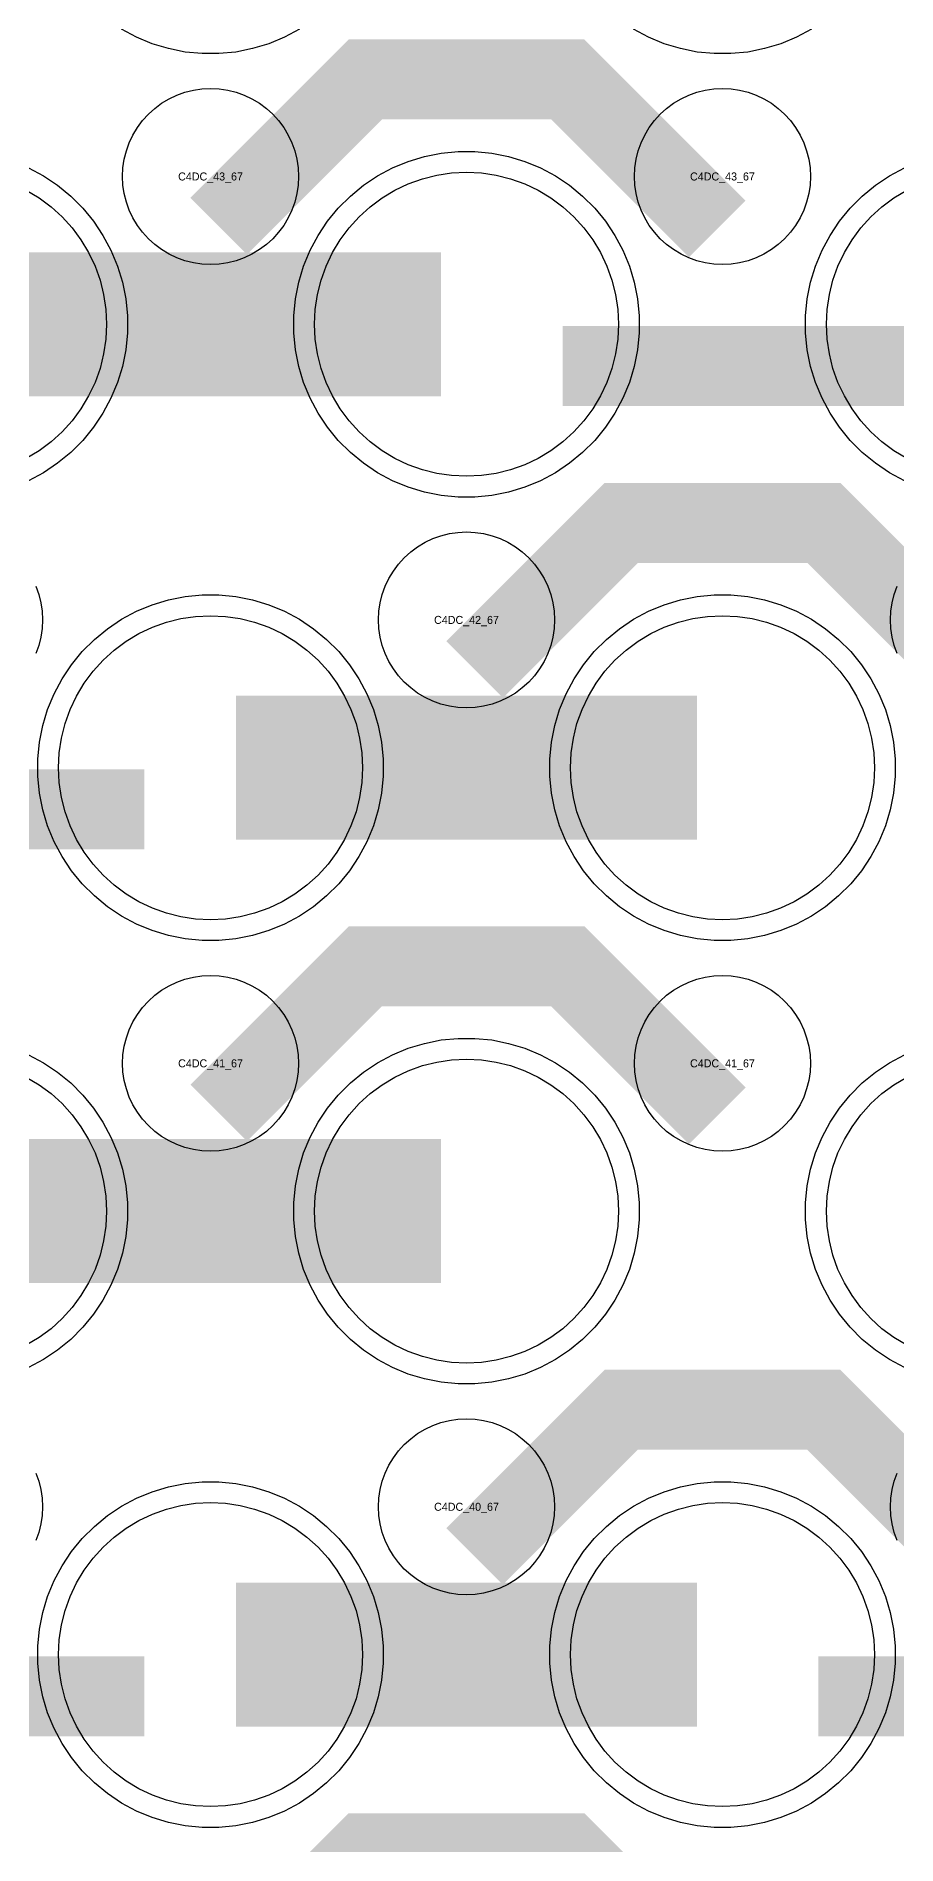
# Model space of a CAD drawing. Extents: x -11880 to 11880, y -14992 to 14992.
# Drawn here: x 9386 to 9654, y -9356 to -8791 of the extents above; entities that cross this region are included whole.
import ezdxf
from ezdxf.enums import TextEntityAlignment as Align

# ---------------------------------------------------------------- set-up
doc = ezdxf.new("R2010")
doc.units = 0
doc.header["$MEASUREMENT"] = 0
for name, color, linetype in [('GDS_775_DT_237', 138, 'CONTINUOUS'), ('RDL1_FS', 34, 'CONTINUOUS'), ('RDL_BS', 160, 'CONTINUOUS')]:
    doc.layers.add(name, color=color, linetype=linetype)

msp = doc.modelspace()

# ---------------------------------------------------------------- linework, layer by layer
at = {"layer": 'RDL1_FS'}
for points in [[(9520, -8928.819), (9515.343, -8928.59), (9510.732, -8927.906), (9506.209, -8926.774), (9501.819, -8925.202), (9497.605, -8923.21), (9493.605, -8920.812), (9489.86, -8918.034), (9486.406, -8914.904), (9483.276, -8911.45), (9480.498, -8907.705), (9478.1, -8903.705), (9476.108, -8899.491), (9474.536, -8895.101), (9473.404, -8890.578), (9472.72, -8885.967), (9472.491, -8881.31), (9472.72, -8876.653), (9473.404, -8872.042), (9474.536, -8867.519), (9476.108, -8863.129), (9478.1, -8858.915), (9480.498, -8854.915), (9483.276, -8851.17), (9486.406, -8847.716), (9489.86, -8844.586), (9493.605, -8841.808), (9497.605, -8839.41), (9501.819, -8837.418), (9506.209, -8835.846), (9510.732, -8834.714), (9515.343, -8834.03), (9520, -8833.801), (9524.657, -8834.03), (9529.268, -8834.714), (9533.791, -8835.846), (9538.181, -8837.418), (9542.395, -8839.41), (9546.395, -8841.808), (9550.14, -8844.586), (9553.594, -8847.716), (9556.724, -8851.17), (9559.502, -8854.915), (9561.9, -8858.915), (9563.892, -8863.129), (9565.464, -8867.519), (9566.596, -8872.042), (9567.28, -8876.653), (9567.509, -8881.31), (9567.28, -8885.967), (9566.596, -8890.578), (9565.464, -8895.101), (9563.892, -8899.491), (9561.9, -8903.705), (9559.502, -8907.705), (9556.724, -8911.45), (9553.594, -8914.904), (9550.14, -8918.034), (9546.395, -8920.812), (9542.395, -8923.21), (9538.181, -8925.202), (9533.791, -8926.774), (9529.268, -8927.906), (9524.657, -8928.59)], [(9440, -9344.509), (9435.343, -9344.28), (9430.732, -9343.596), (9426.209, -9342.464), (9421.819, -9340.892), (9417.605, -9338.9), (9413.605, -9336.502), (9409.86, -9333.724), (9406.406, -9330.594), (9403.276, -9327.14), (9400.498, -9323.395), (9398.1, -9319.395), (9396.108, -9315.181), (9394.536, -9310.791), (9393.404, -9306.268), (9392.72, -9301.657), (9392.491, -9297), (9392.72, -9292.343), (9393.404, -9287.732), (9394.536, -9283.209), (9396.108, -9278.819), (9398.1, -9274.605), (9400.498, -9270.605), (9403.276, -9266.86), (9406.406, -9263.406), (9409.86, -9260.276), (9413.605, -9257.498), (9417.605, -9255.1), (9421.819, -9253.108), (9426.209, -9251.536), (9430.732, -9250.404), (9435.343, -9249.72), (9440, -9249.491), (9444.657, -9249.72), (9449.268, -9250.404), (9453.791, -9251.536), (9458.181, -9253.108), (9462.395, -9255.1), (9466.395, -9257.498), (9470.14, -9260.276), (9473.594, -9263.406), (9476.724, -9266.86), (9479.502, -9270.605), (9481.9, -9274.605), (9483.892, -9278.819), (9485.464, -9283.209), (9486.596, -9287.732), (9487.28, -9292.343), (9487.509, -9297), (9487.28, -9301.657), (9486.596, -9306.268), (9485.464, -9310.791), (9483.892, -9315.181), (9481.9, -9319.395), (9479.502, -9323.395), (9476.724, -9327.14), (9473.594, -9330.594), (9470.14, -9333.724), (9466.395, -9336.502), (9462.395, -9338.9), (9458.181, -9340.892), (9453.791, -9342.464), (9449.268, -9343.596), (9444.657, -9344.28)], [(9600, -9344.509), (9595.343, -9344.28), (9590.732, -9343.596), (9586.209, -9342.464), (9581.819, -9340.892), (9577.605, -9338.9), (9573.605, -9336.502), (9569.86, -9333.724), (9566.406, -9330.594), (9563.276, -9327.14), (9560.498, -9323.395), (9558.1, -9319.395), (9556.108, -9315.181), (9554.536, -9310.791), (9553.404, -9306.268), (9552.72, -9301.657), (9552.491, -9297), (9552.72, -9292.343), (9553.404, -9287.732), (9554.536, -9283.209), (9556.108, -9278.819), (9558.1, -9274.605), (9560.498, -9270.605), (9563.276, -9266.86), (9566.406, -9263.406), (9569.86, -9260.276), (9573.605, -9257.498), (9577.605, -9255.1), (9581.819, -9253.108), (9586.209, -9251.536), (9590.732, -9250.404), (9595.343, -9249.72), (9600, -9249.491), (9604.657, -9249.72), (9609.268, -9250.404), (9613.791, -9251.536), (9618.181, -9253.108), (9622.395, -9255.1), (9626.395, -9257.498), (9630.14, -9260.276), (9633.594, -9263.406), (9636.724, -9266.86), (9639.502, -9270.605), (9641.9, -9274.605), (9643.892, -9278.819), (9645.464, -9283.209), (9646.596, -9287.732), (9647.28, -9292.343), (9647.509, -9297), (9647.28, -9301.657), (9646.596, -9306.268), (9645.464, -9310.791), (9643.892, -9315.181), (9641.9, -9319.395), (9639.502, -9323.395), (9636.724, -9327.14), (9633.594, -9330.594), (9630.14, -9333.724), (9626.395, -9336.502), (9622.395, -9338.9), (9618.181, -9340.892), (9613.791, -9342.464), (9609.268, -9343.596), (9604.657, -9344.28)]]:
    msp.add_lwpolyline(points, close=True, dxfattribs=at)
for points in [[(9382.395, -8839.41), (9386.395, -8841.808), (9390.14, -8844.586), (9393.594, -8847.716), (9396.724, -8851.17), (9399.502, -8854.915), (9401.9, -8858.915), (9403.892, -8863.129), (9405.464, -8867.519), (9406.596, -8872.042), (9407.28, -8876.653), (9407.509, -8881.31), (9407.28, -8885.967), (9406.596, -8890.578), (9405.464, -8895.101), (9403.892, -8899.491), (9401.9, -8903.705), (9399.502, -8907.705), (9396.724, -8911.45), (9393.594, -8914.904), (9390.14, -8918.034), (9386.395, -8920.812), (9382.395, -8923.21)], [(9657.605, -8923.21), (9653.605, -8920.812), (9649.86, -8918.034), (9646.406, -8914.904), (9643.276, -8911.45), (9640.498, -8907.705), (9638.1, -8903.705), (9636.108, -8899.491), (9634.536, -8895.101), (9633.404, -8890.578), (9632.72, -8885.967), (9632.491, -8881.31), (9632.72, -8876.653), (9633.404, -8872.042), (9634.536, -8867.519), (9636.108, -8863.129), (9638.1, -8858.915), (9640.498, -8854.915), (9643.276, -8851.17), (9646.406, -8847.716), (9649.86, -8844.586), (9653.605, -8841.808), (9657.605, -8839.41)], [(9657.605, -9200.335), (9653.605, -9197.937), (9649.86, -9195.159), (9646.406, -9192.029), (9643.276, -9188.575), (9640.498, -9184.83), (9638.1, -9180.83), (9636.108, -9176.616), (9634.536, -9172.226), (9633.404, -9167.703), (9632.72, -9163.092), (9632.491, -9158.435), (9632.72, -9153.778), (9633.404, -9149.167), (9634.536, -9144.644), (9636.108, -9140.254), (9638.1, -9136.04), (9640.498, -9132.04), (9643.276, -9128.295), (9646.406, -9124.841), (9649.86, -9121.711), (9653.605, -9118.933), (9657.605, -9116.535)]]:
    msp.add_lwpolyline(points, dxfattribs=at)
for points in [[(9368.002, -8881.31, 45, 45, 0), (9440.002, -8881.31, 45, 45, 0)], [(9440.002, -8881.31, 45, 45, 0), (9512.002, -8881.31, 45, 45, 0)], [(9448.002, -9297, 45, 45, 0), (9520.002, -9297, 45, 45, 0)], [(9520.002, -9297, 45, 45, 0), (9592.002, -9297, 45, 45, 0)]]:
    msp.add_lwpolyline(points, format="xyseb", dxfattribs=at)
at = {"layer": 'RDL1_FS', "color": 241, "true_color": 0xf7abae}
for points in [[(9440, -9067.384), (9435.343, -9067.155), (9430.732, -9066.471), (9426.209, -9065.339), (9421.819, -9063.767), (9417.605, -9061.775), (9413.605, -9059.377), (9409.86, -9056.599), (9406.406, -9053.469), (9403.276, -9050.015), (9400.498, -9046.27), (9398.1, -9042.27), (9396.108, -9038.056), (9394.536, -9033.666), (9393.404, -9029.143), (9392.72, -9024.532), (9392.491, -9019.875), (9392.72, -9015.218), (9393.404, -9010.607), (9394.536, -9006.084), (9396.108, -9001.694), (9398.1, -8997.48), (9400.498, -8993.48), (9403.276, -8989.735), (9406.406, -8986.281), (9409.86, -8983.151), (9413.605, -8980.373), (9417.605, -8977.975), (9421.819, -8975.983), (9426.209, -8974.411), (9430.732, -8973.279), (9435.343, -8972.595), (9440, -8972.366), (9444.657, -8972.595), (9449.268, -8973.279), (9453.791, -8974.411), (9458.181, -8975.983), (9462.395, -8977.975), (9466.395, -8980.373), (9470.14, -8983.151), (9473.594, -8986.281), (9476.724, -8989.735), (9479.502, -8993.48), (9481.9, -8997.48), (9483.892, -9001.694), (9485.464, -9006.084), (9486.596, -9010.607), (9487.28, -9015.218), (9487.509, -9019.875), (9487.28, -9024.532), (9486.596, -9029.143), (9485.464, -9033.666), (9483.892, -9038.056), (9481.9, -9042.27), (9479.502, -9046.27), (9476.724, -9050.015), (9473.594, -9053.469), (9470.14, -9056.599), (9466.395, -9059.377), (9462.395, -9061.775), (9458.181, -9063.767), (9453.791, -9065.339), (9449.268, -9066.471), (9444.657, -9067.155)], [(9600, -9067.384), (9595.343, -9067.155), (9590.732, -9066.471), (9586.209, -9065.339), (9581.819, -9063.767), (9577.605, -9061.775), (9573.605, -9059.377), (9569.86, -9056.599), (9566.406, -9053.469), (9563.276, -9050.015), (9560.498, -9046.27), (9558.1, -9042.27), (9556.108, -9038.056), (9554.536, -9033.666), (9553.404, -9029.143), (9552.72, -9024.532), (9552.491, -9019.875), (9552.72, -9015.218), (9553.404, -9010.607), (9554.536, -9006.084), (9556.108, -9001.694), (9558.1, -8997.48), (9560.498, -8993.48), (9563.276, -8989.735), (9566.406, -8986.281), (9569.86, -8983.151), (9573.605, -8980.373), (9577.605, -8977.975), (9581.819, -8975.983), (9586.209, -8974.411), (9590.732, -8973.279), (9595.343, -8972.595), (9600, -8972.366), (9604.657, -8972.595), (9609.268, -8973.279), (9613.791, -8974.411), (9618.181, -8975.983), (9622.395, -8977.975), (9626.395, -8980.373), (9630.14, -8983.151), (9633.594, -8986.281), (9636.724, -8989.735), (9639.502, -8993.48), (9641.9, -8997.48), (9643.892, -9001.694), (9645.464, -9006.084), (9646.596, -9010.607), (9647.28, -9015.218), (9647.509, -9019.875), (9647.28, -9024.532), (9646.596, -9029.143), (9645.464, -9033.666), (9643.892, -9038.056), (9641.9, -9042.27), (9639.502, -9046.27), (9636.724, -9050.015), (9633.594, -9053.469), (9630.14, -9056.599), (9626.395, -9059.377), (9622.395, -9061.775), (9618.181, -9063.767), (9613.791, -9065.339), (9609.268, -9066.471), (9604.657, -9067.155)], [(9520, -9205.944), (9515.343, -9205.715), (9510.732, -9205.031), (9506.209, -9203.899), (9501.819, -9202.327), (9497.605, -9200.335), (9493.605, -9197.937), (9489.86, -9195.159), (9486.406, -9192.029), (9483.276, -9188.575), (9480.498, -9184.83), (9478.1, -9180.83), (9476.108, -9176.616), (9474.536, -9172.226), (9473.404, -9167.703), (9472.72, -9163.092), (9472.491, -9158.435), (9472.72, -9153.778), (9473.404, -9149.167), (9474.536, -9144.644), (9476.108, -9140.254), (9478.1, -9136.04), (9480.498, -9132.04), (9483.276, -9128.295), (9486.406, -9124.841), (9489.86, -9121.711), (9493.605, -9118.933), (9497.605, -9116.535), (9501.819, -9114.543), (9506.209, -9112.971), (9510.732, -9111.839), (9515.343, -9111.155), (9520, -9110.926), (9524.657, -9111.155), (9529.268, -9111.839), (9533.791, -9112.971), (9538.181, -9114.543), (9542.395, -9116.535), (9546.395, -9118.933), (9550.14, -9121.711), (9553.594, -9124.841), (9556.724, -9128.295), (9559.502, -9132.04), (9561.9, -9136.04), (9563.892, -9140.254), (9565.464, -9144.644), (9566.596, -9149.167), (9567.28, -9153.778), (9567.509, -9158.435), (9567.28, -9163.092), (9566.596, -9167.703), (9565.464, -9172.226), (9563.892, -9176.616), (9561.9, -9180.83), (9559.502, -9184.83), (9556.724, -9188.575), (9553.594, -9192.029), (9550.14, -9195.159), (9546.395, -9197.937), (9542.395, -9200.335), (9538.181, -9202.327), (9533.791, -9203.899), (9529.268, -9205.031), (9524.657, -9205.715)]]:
    msp.add_lwpolyline(points, close=True, dxfattribs=at)
for points in [[(9448.002, -9019.875, 45, 45, 0), (9520.002, -9019.875, 45, 45, 0)], [(9520.002, -9019.875, 45, 45, 0), (9592.002, -9019.875, 45, 45, 0)], [(9368.002, -9158.435, 45, 45, 0), (9440.002, -9158.435, 45, 45, 0)], [(9440.002, -9158.435, 45, 45, 0), (9512.002, -9158.435, 45, 45, 0)]]:
    msp.add_lwpolyline(points, format="xyseb", dxfattribs=at)
msp.add_lwpolyline([(9382.395, -9116.535), (9386.395, -9118.933), (9390.14, -9121.711), (9393.594, -9124.841), (9396.724, -9128.295), (9399.502, -9132.04), (9401.9, -9136.04), (9403.892, -9140.254), (9405.464, -9144.644), (9406.596, -9149.167), (9407.28, -9153.778), (9407.509, -9158.435), (9407.28, -9163.092), (9406.596, -9167.703), (9405.464, -9172.226), (9403.892, -9176.616), (9401.9, -9180.83), (9399.502, -9184.83), (9396.724, -9188.575), (9393.594, -9192.029), (9390.14, -9195.159), (9386.395, -9197.937), (9382.395, -9200.335)], dxfattribs=at)
at = {"layer": 'RDL_BS'}
for points in [[(9467.777, -8789.128), (9463.115, -8791.62), (9458.205, -8793.651), (9453.165, -8795.182), (9447.938, -8796.228), (9442.644, -8796.745), (9437.356, -8796.745), (9432.062, -8796.228), (9426.835, -8795.182), (9421.795, -8793.651), (9416.885, -8791.62), (9412.223, -8789.128)], [(9627.777, -8789.128), (9623.115, -8791.62), (9618.205, -8793.651), (9613.165, -8795.182), (9607.938, -8796.228), (9602.644, -8796.745), (9597.356, -8796.745), (9592.062, -8796.228), (9586.835, -8795.182), (9581.795, -8793.651), (9576.885, -8791.62), (9572.223, -8789.128)], [(9383.115, -8832.435), (9387.777, -8834.927), (9392.191, -8837.874), (9396.292, -8841.236), (9400.074, -8845.018), (9403.436, -8849.119), (9406.383, -8853.533), (9408.875, -8858.195), (9410.906, -8863.105), (9412.437, -8868.145), (9413.483, -8873.372), (9414, -8878.666), (9414, -8883.954), (9413.483, -8889.248), (9412.437, -8894.475), (9410.906, -8899.515), (9408.875, -8904.425), (9406.383, -8909.087), (9403.436, -8913.501), (9400.074, -8917.602), (9396.292, -8921.384), (9392.191, -8924.746), (9387.777, -8927.693), (9383.115, -8930.185)], [(9656.885, -8930.185), (9652.223, -8927.693), (9647.809, -8924.746), (9643.708, -8921.384), (9639.926, -8917.602), (9636.564, -8913.501), (9633.617, -8909.087), (9631.125, -8904.425), (9629.094, -8899.515), (9627.563, -8894.475), (9626.517, -8889.248), (9626, -8883.954), (9626, -8878.666), (9626.517, -8873.372), (9627.563, -8868.145), (9629.094, -8863.105), (9631.125, -8858.195), (9633.617, -8853.533), (9636.564, -8849.119), (9639.926, -8845.018), (9643.708, -8841.236), (9647.809, -8837.874), (9652.223, -8834.927), (9656.885, -8832.435)], [(9385.402, -8963.168), (9386.309, -8965.703), (9386.966, -8968.322), (9387.362, -8970.994), (9387.494, -8973.687), (9387.362, -8976.38), (9386.966, -8979.052), (9386.309, -8981.671), (9385.402, -8984.206)], [(9654.598, -8984.206), (9653.691, -8981.671), (9653.034, -8979.052), (9652.638, -8976.38), (9652.506, -8973.687), (9652.638, -8970.994), (9653.034, -8968.322), (9653.691, -8965.703), (9654.598, -8963.168)], [(9656.885, -9207.31), (9652.223, -9204.818), (9647.809, -9201.871), (9643.708, -9198.509), (9639.926, -9194.727), (9636.564, -9190.626), (9633.617, -9186.212), (9631.125, -9181.55), (9629.094, -9176.64), (9627.563, -9171.6), (9626.517, -9166.373), (9626, -9161.079), (9626, -9155.791), (9626.517, -9150.497), (9627.563, -9145.27), (9629.094, -9140.23), (9631.125, -9135.32), (9633.617, -9130.658), (9636.564, -9126.244), (9639.926, -9122.143), (9643.708, -9118.361), (9647.809, -9114.999), (9652.223, -9112.052), (9656.885, -9109.56)], [(9385.402, -9240.293), (9386.309, -9242.828), (9386.966, -9245.447), (9387.362, -9248.119), (9387.494, -9250.812), (9387.362, -9253.505), (9386.966, -9256.177), (9386.309, -9258.796), (9385.402, -9261.331)], [(9654.598, -9261.331), (9653.691, -9258.796), (9653.034, -9256.177), (9652.638, -9253.505), (9652.506, -9250.812), (9652.638, -9248.119), (9653.034, -9245.447), (9653.691, -9242.828), (9654.598, -9240.293)]]:
    msp.add_lwpolyline(points, dxfattribs=at)
for points in [[(9442.562, -8850.624, 25, 25, 0), (9488.377, -8804.809, 25, 25, 0), (9521.93, -8804.809, 25, 25, 0)], [(9598.401, -8851.523, 25, 25, 0), (9551.687, -8804.809, 25, 25, 0), (9521.929, -8804.809, 25, 25, 0)], [(9550.016, -8894.323, 25, 25, 0), (9659.281, -8894.323, 25, 25, 0)], [(9522.562, -8989.189, 25, 25, 0), (9568.377, -8943.374, 25, 25, 0), (9601.93, -8943.374, 25, 25, 0)], [(9678.401, -8990.088, 25, 25, 0), (9631.687, -8943.374, 25, 25, 0), (9601.929, -8943.374, 25, 25, 0)], [(9442.562, -9127.749, 25, 25, 0), (9488.377, -9081.934, 25, 25, 0), (9521.93, -9081.934, 25, 25, 0)], [(9598.401, -9128.648, 25, 25, 0), (9551.687, -9081.934, 25, 25, 0), (9521.929, -9081.934, 25, 25, 0)], [(9522.562, -9266.314, 25, 25, 0), (9568.377, -9220.499, 25, 25, 0), (9601.93, -9220.499, 25, 25, 0)], [(9678.401, -9267.213, 25, 25, 0), (9631.687, -9220.499, 25, 25, 0), (9601.929, -9220.499, 25, 25, 0)], [(9310.016, -9310.013, 25, 25, 0), (9419.281, -9310.013, 25, 25, 0)], [(9630.016, -9310.013, 25, 25, 0), (9739.281, -9310.013, 25, 25, 0)], [(9442.562, -9404.879, 25, 25, 0), (9488.377, -9359.064, 25, 25, 0), (9521.93, -9359.064, 25, 25, 0)], [(9598.401, -9405.778, 25, 25, 0), (9551.687, -9359.064, 25, 25, 0), (9521.929, -9359.064, 25, 25, 0)]]:
    msp.add_lwpolyline(points, format="xyseb", dxfattribs=at)
for points in [[(9440, -8862.616), (9437.307, -8862.484), (9434.635, -8862.088), (9432.016, -8861.431), (9429.481, -8860.524), (9427.044, -8859.372), (9424.72, -8857.979), (9422.557, -8856.376), (9420.558, -8854.564), (9418.746, -8852.565), (9417.143, -8850.402), (9415.75, -8848.078), (9414.598, -8845.641), (9413.691, -8843.106), (9413.034, -8840.487), (9412.638, -8837.815), (9412.506, -8835.122), (9412.638, -8832.429), (9413.034, -8829.757), (9413.691, -8827.138), (9414.598, -8824.603), (9415.75, -8822.166), (9417.143, -8819.842), (9418.746, -8817.679), (9420.558, -8815.68), (9422.557, -8813.868), (9424.72, -8812.265), (9427.044, -8810.872), (9429.481, -8809.72), (9432.016, -8808.813), (9434.635, -8808.156), (9437.307, -8807.76), (9440, -8807.628), (9442.693, -8807.76), (9445.365, -8808.156), (9447.984, -8808.813), (9450.519, -8809.72), (9452.956, -8810.872), (9455.28, -8812.265), (9457.443, -8813.868), (9459.442, -8815.68), (9461.254, -8817.679), (9462.857, -8819.842), (9464.25, -8822.166), (9465.402, -8824.603), (9466.309, -8827.138), (9466.966, -8829.757), (9467.362, -8832.429), (9467.494, -8835.122), (9467.362, -8837.815), (9466.966, -8840.487), (9466.309, -8843.106), (9465.402, -8845.641), (9464.25, -8848.078), (9462.857, -8850.402), (9461.254, -8852.565), (9459.442, -8854.564), (9457.443, -8856.376), (9455.28, -8857.979), (9452.956, -8859.372), (9450.519, -8860.524), (9447.984, -8861.431), (9445.365, -8862.088), (9442.693, -8862.484)], [(9600, -8862.616), (9597.307, -8862.484), (9594.635, -8862.088), (9592.016, -8861.431), (9589.481, -8860.524), (9587.044, -8859.372), (9584.72, -8857.979), (9582.557, -8856.376), (9580.558, -8854.564), (9578.746, -8852.565), (9577.143, -8850.402), (9575.75, -8848.078), (9574.598, -8845.641), (9573.691, -8843.106), (9573.034, -8840.487), (9572.638, -8837.815), (9572.506, -8835.122), (9572.638, -8832.429), (9573.034, -8829.757), (9573.691, -8827.138), (9574.598, -8824.603), (9575.75, -8822.166), (9577.143, -8819.842), (9578.746, -8817.679), (9580.558, -8815.68), (9582.557, -8813.868), (9584.72, -8812.265), (9587.044, -8810.872), (9589.481, -8809.72), (9592.016, -8808.813), (9594.635, -8808.156), (9597.307, -8807.76), (9600, -8807.628), (9602.693, -8807.76), (9605.365, -8808.156), (9607.984, -8808.813), (9610.519, -8809.72), (9612.956, -8810.872), (9615.28, -8812.265), (9617.443, -8813.868), (9619.442, -8815.68), (9621.254, -8817.679), (9622.857, -8819.842), (9624.25, -8822.166), (9625.402, -8824.603), (9626.309, -8827.138), (9626.966, -8829.757), (9627.362, -8832.429), (9627.494, -8835.122), (9627.362, -8837.815), (9626.966, -8840.487), (9626.309, -8843.106), (9625.402, -8845.641), (9624.25, -8848.078), (9622.857, -8850.402), (9621.254, -8852.565), (9619.442, -8854.564), (9617.443, -8856.376), (9615.28, -8857.979), (9612.956, -8859.372), (9610.519, -8860.524), (9607.984, -8861.431), (9605.365, -8862.088), (9602.693, -8862.484)], [(9517.356, -8935.31), (9512.062, -8934.793), (9506.835, -8933.747), (9501.795, -8932.216), (9496.885, -8930.185), (9492.223, -8927.693), (9487.809, -8924.746), (9483.708, -8921.384), (9479.926, -8917.602), (9476.564, -8913.501), (9473.617, -8909.087), (9471.125, -8904.425), (9469.094, -8899.515), (9467.563, -8894.475), (9466.517, -8889.248), (9466, -8883.954), (9466, -8878.666), (9466.517, -8873.372), (9467.563, -8868.145), (9469.094, -8863.105), (9471.125, -8858.195), (9473.617, -8853.533), (9476.564, -8849.119), (9479.926, -8845.018), (9483.708, -8841.236), (9487.809, -8837.874), (9492.223, -8834.927), (9496.885, -8832.435), (9501.795, -8830.404), (9506.835, -8828.873), (9512.062, -8827.827), (9517.356, -8827.31), (9522.644, -8827.31), (9527.938, -8827.827), (9533.165, -8828.873), (9538.205, -8830.404), (9543.115, -8832.435), (9547.777, -8834.927), (9552.191, -8837.874), (9556.292, -8841.236), (9560.074, -8845.018), (9563.436, -8849.119), (9566.383, -8853.533), (9568.875, -8858.195), (9570.906, -8863.105), (9572.437, -8868.145), (9573.483, -8873.372), (9574, -8878.666), (9574, -8883.954), (9573.483, -8889.248), (9572.437, -8894.475), (9570.906, -8899.515), (9568.875, -8904.425), (9566.383, -8909.087), (9563.436, -8913.501), (9560.074, -8917.602), (9556.292, -8921.384), (9552.191, -8924.746), (9547.777, -8927.693), (9543.115, -8930.185), (9538.205, -8932.216), (9533.165, -8933.747), (9527.938, -8934.793), (9522.644, -8935.31)], [(9520, -9001.181), (9517.307, -9001.049), (9514.635, -9000.653), (9512.016, -8999.996), (9509.481, -8999.089), (9507.044, -8997.937), (9504.72, -8996.544), (9502.557, -8994.941), (9500.558, -8993.129), (9498.746, -8991.13), (9497.143, -8988.967), (9495.75, -8986.643), (9494.598, -8984.206), (9493.691, -8981.671), (9493.034, -8979.052), (9492.638, -8976.38), (9492.506, -8973.687), (9492.638, -8970.994), (9493.034, -8968.322), (9493.691, -8965.703), (9494.598, -8963.168), (9495.75, -8960.731), (9497.143, -8958.407), (9498.746, -8956.244), (9500.558, -8954.245), (9502.557, -8952.433), (9504.72, -8950.83), (9507.044, -8949.437), (9509.481, -8948.285), (9512.016, -8947.378), (9514.635, -8946.721), (9517.307, -8946.325), (9520, -8946.193), (9522.693, -8946.325), (9525.365, -8946.721), (9527.984, -8947.378), (9530.519, -8948.285), (9532.956, -8949.437), (9535.28, -8950.83), (9537.443, -8952.433), (9539.442, -8954.245), (9541.254, -8956.244), (9542.857, -8958.407), (9544.25, -8960.731), (9545.402, -8963.168), (9546.309, -8965.703), (9546.966, -8968.322), (9547.362, -8970.994), (9547.494, -8973.687), (9547.362, -8976.38), (9546.966, -8979.052), (9546.309, -8981.671), (9545.402, -8984.206), (9544.25, -8986.643), (9542.857, -8988.967), (9541.254, -8991.13), (9539.442, -8993.129), (9537.443, -8994.941), (9535.28, -8996.544), (9532.956, -8997.937), (9530.519, -8999.089), (9527.984, -8999.996), (9525.365, -9000.653), (9522.693, -9001.049)], [(9440, -9139.741), (9437.307, -9139.609), (9434.635, -9139.213), (9432.016, -9138.556), (9429.481, -9137.649), (9427.044, -9136.497), (9424.72, -9135.104), (9422.557, -9133.501), (9420.558, -9131.689), (9418.746, -9129.69), (9417.143, -9127.527), (9415.75, -9125.203), (9414.598, -9122.766), (9413.691, -9120.231), (9413.034, -9117.612), (9412.638, -9114.94), (9412.506, -9112.247), (9412.638, -9109.554), (9413.034, -9106.882), (9413.691, -9104.263), (9414.598, -9101.728), (9415.75, -9099.291), (9417.143, -9096.967), (9418.746, -9094.804), (9420.558, -9092.805), (9422.557, -9090.993), (9424.72, -9089.39), (9427.044, -9087.997), (9429.481, -9086.845), (9432.016, -9085.938), (9434.635, -9085.281), (9437.307, -9084.885), (9440, -9084.753), (9442.693, -9084.885), (9445.365, -9085.281), (9447.984, -9085.938), (9450.519, -9086.845), (9452.956, -9087.997), (9455.28, -9089.39), (9457.443, -9090.993), (9459.442, -9092.805), (9461.254, -9094.804), (9462.857, -9096.967), (9464.25, -9099.291), (9465.402, -9101.728), (9466.309, -9104.263), (9466.966, -9106.882), (9467.362, -9109.554), (9467.494, -9112.247), (9467.362, -9114.94), (9466.966, -9117.612), (9466.309, -9120.231), (9465.402, -9122.766), (9464.25, -9125.203), (9462.857, -9127.527), (9461.254, -9129.69), (9459.442, -9131.689), (9457.443, -9133.501), (9455.28, -9135.104), (9452.956, -9136.497), (9450.519, -9137.649), (9447.984, -9138.556), (9445.365, -9139.213), (9442.693, -9139.609)], [(9600, -9139.741), (9597.307, -9139.609), (9594.635, -9139.213), (9592.016, -9138.556), (9589.481, -9137.649), (9587.044, -9136.497), (9584.72, -9135.104), (9582.557, -9133.501), (9580.558, -9131.689), (9578.746, -9129.69), (9577.143, -9127.527), (9575.75, -9125.203), (9574.598, -9122.766), (9573.691, -9120.231), (9573.034, -9117.612), (9572.638, -9114.94), (9572.506, -9112.247), (9572.638, -9109.554), (9573.034, -9106.882), (9573.691, -9104.263), (9574.598, -9101.728), (9575.75, -9099.291), (9577.143, -9096.967), (9578.746, -9094.804), (9580.558, -9092.805), (9582.557, -9090.993), (9584.72, -9089.39), (9587.044, -9087.997), (9589.481, -9086.845), (9592.016, -9085.938), (9594.635, -9085.281), (9597.307, -9084.885), (9600, -9084.753), (9602.693, -9084.885), (9605.365, -9085.281), (9607.984, -9085.938), (9610.519, -9086.845), (9612.956, -9087.997), (9615.28, -9089.39), (9617.443, -9090.993), (9619.442, -9092.805), (9621.254, -9094.804), (9622.857, -9096.967), (9624.25, -9099.291), (9625.402, -9101.728), (9626.309, -9104.263), (9626.966, -9106.882), (9627.362, -9109.554), (9627.494, -9112.247), (9627.362, -9114.94), (9626.966, -9117.612), (9626.309, -9120.231), (9625.402, -9122.766), (9624.25, -9125.203), (9622.857, -9127.527), (9621.254, -9129.69), (9619.442, -9131.689), (9617.443, -9133.501), (9615.28, -9135.104), (9612.956, -9136.497), (9610.519, -9137.649), (9607.984, -9138.556), (9605.365, -9139.213), (9602.693, -9139.609)], [(9520, -9278.306), (9517.307, -9278.174), (9514.635, -9277.778), (9512.016, -9277.121), (9509.481, -9276.214), (9507.044, -9275.062), (9504.72, -9273.669), (9502.557, -9272.066), (9500.558, -9270.254), (9498.746, -9268.255), (9497.143, -9266.092), (9495.75, -9263.768), (9494.598, -9261.331), (9493.691, -9258.796), (9493.034, -9256.177), (9492.638, -9253.505), (9492.506, -9250.812), (9492.638, -9248.119), (9493.034, -9245.447), (9493.691, -9242.828), (9494.598, -9240.293), (9495.75, -9237.856), (9497.143, -9235.532), (9498.746, -9233.369), (9500.558, -9231.37), (9502.557, -9229.558), (9504.72, -9227.955), (9507.044, -9226.562), (9509.481, -9225.41), (9512.016, -9224.503), (9514.635, -9223.846), (9517.307, -9223.45), (9520, -9223.318), (9522.693, -9223.45), (9525.365, -9223.846), (9527.984, -9224.503), (9530.519, -9225.41), (9532.956, -9226.562), (9535.28, -9227.955), (9537.443, -9229.558), (9539.442, -9231.37), (9541.254, -9233.369), (9542.857, -9235.532), (9544.25, -9237.856), (9545.402, -9240.293), (9546.309, -9242.828), (9546.966, -9245.447), (9547.362, -9248.119), (9547.494, -9250.812), (9547.362, -9253.505), (9546.966, -9256.177), (9546.309, -9258.796), (9545.402, -9261.331), (9544.25, -9263.768), (9542.857, -9266.092), (9541.254, -9268.255), (9539.442, -9270.254), (9537.443, -9272.066), (9535.28, -9273.669), (9532.956, -9275.062), (9530.519, -9276.214), (9527.984, -9277.121), (9525.365, -9277.778), (9522.693, -9278.174)], [(9437.356, -9351), (9432.062, -9350.483), (9426.835, -9349.437), (9421.795, -9347.906), (9416.885, -9345.875), (9412.223, -9343.383), (9407.809, -9340.436), (9403.708, -9337.074), (9399.926, -9333.292), (9396.564, -9329.191), (9393.617, -9324.777), (9391.125, -9320.115), (9389.094, -9315.205), (9387.563, -9310.165), (9386.517, -9304.938), (9386, -9299.644), (9386, -9294.356), (9386.517, -9289.062), (9387.563, -9283.835), (9389.094, -9278.795), (9391.125, -9273.885), (9393.617, -9269.223), (9396.564, -9264.809), (9399.926, -9260.708), (9403.708, -9256.926), (9407.809, -9253.564), (9412.223, -9250.617), (9416.885, -9248.125), (9421.795, -9246.094), (9426.835, -9244.563), (9432.062, -9243.517), (9437.356, -9243), (9442.644, -9243), (9447.938, -9243.517), (9453.165, -9244.563), (9458.205, -9246.094), (9463.115, -9248.125), (9467.777, -9250.617), (9472.191, -9253.564), (9476.292, -9256.926), (9480.074, -9260.708), (9483.436, -9264.809), (9486.383, -9269.223), (9488.875, -9273.885), (9490.906, -9278.795), (9492.437, -9283.835), (9493.483, -9289.062), (9494, -9294.356), (9494, -9299.644), (9493.483, -9304.938), (9492.437, -9310.165), (9490.906, -9315.205), (9488.875, -9320.115), (9486.383, -9324.777), (9483.436, -9329.191), (9480.074, -9333.292), (9476.292, -9337.074), (9472.191, -9340.436), (9467.777, -9343.383), (9463.115, -9345.875), (9458.205, -9347.906), (9453.165, -9349.437), (9447.938, -9350.483), (9442.644, -9351)], [(9597.356, -9351), (9592.062, -9350.483), (9586.835, -9349.437), (9581.795, -9347.906), (9576.885, -9345.875), (9572.223, -9343.383), (9567.809, -9340.436), (9563.708, -9337.074), (9559.926, -9333.292), (9556.564, -9329.191), (9553.617, -9324.777), (9551.125, -9320.115), (9549.094, -9315.205), (9547.563, -9310.165), (9546.517, -9304.938), (9546, -9299.644), (9546, -9294.356), (9546.517, -9289.062), (9547.563, -9283.835), (9549.094, -9278.795), (9551.125, -9273.885), (9553.617, -9269.223), (9556.564, -9264.809), (9559.926, -9260.708), (9563.708, -9256.926), (9567.809, -9253.564), (9572.223, -9250.617), (9576.885, -9248.125), (9581.795, -9246.094), (9586.835, -9244.563), (9592.062, -9243.517), (9597.356, -9243), (9602.644, -9243), (9607.938, -9243.517), (9613.165, -9244.563), (9618.205, -9246.094), (9623.115, -9248.125), (9627.777, -9250.617), (9632.191, -9253.564), (9636.292, -9256.926), (9640.074, -9260.708), (9643.436, -9264.809), (9646.383, -9269.223), (9648.875, -9273.885), (9650.906, -9278.795), (9652.437, -9283.835), (9653.483, -9289.062), (9654, -9294.356), (9654, -9299.644), (9653.483, -9304.938), (9652.437, -9310.165), (9650.906, -9315.205), (9648.875, -9320.115), (9646.383, -9324.777), (9643.436, -9329.191), (9640.074, -9333.292), (9636.292, -9337.074), (9632.191, -9340.436), (9627.777, -9343.383), (9623.115, -9345.875), (9618.205, -9347.906), (9613.165, -9349.437), (9607.938, -9350.483), (9602.644, -9351)]]:
    msp.add_lwpolyline(points, close=True, dxfattribs=at)
at = {"layer": 'RDL_BS', "color": 241, "true_color": 0xf7abae}
for points in [[(9437.356, -9073.875), (9432.062, -9073.358), (9426.835, -9072.312), (9421.795, -9070.781), (9416.885, -9068.75), (9412.223, -9066.258), (9407.809, -9063.311), (9403.708, -9059.949), (9399.926, -9056.167), (9396.564, -9052.066), (9393.617, -9047.652), (9391.125, -9042.99), (9389.094, -9038.08), (9387.563, -9033.04), (9386.517, -9027.813), (9386, -9022.519), (9386, -9017.231), (9386.517, -9011.937), (9387.563, -9006.71), (9389.094, -9001.67), (9391.125, -8996.76), (9393.617, -8992.098), (9396.564, -8987.684), (9399.926, -8983.583), (9403.708, -8979.801), (9407.809, -8976.439), (9412.223, -8973.492), (9416.885, -8971), (9421.795, -8968.969), (9426.835, -8967.438), (9432.062, -8966.392), (9437.356, -8965.875), (9442.644, -8965.875), (9447.938, -8966.392), (9453.165, -8967.438), (9458.205, -8968.969), (9463.115, -8971), (9467.777, -8973.492), (9472.191, -8976.439), (9476.292, -8979.801), (9480.074, -8983.583), (9483.436, -8987.684), (9486.383, -8992.098), (9488.875, -8996.76), (9490.906, -9001.67), (9492.437, -9006.71), (9493.483, -9011.937), (9494, -9017.231), (9494, -9022.519), (9493.483, -9027.813), (9492.437, -9033.04), (9490.906, -9038.08), (9488.875, -9042.99), (9486.383, -9047.652), (9483.436, -9052.066), (9480.074, -9056.167), (9476.292, -9059.949), (9472.191, -9063.311), (9467.777, -9066.258), (9463.115, -9068.75), (9458.205, -9070.781), (9453.165, -9072.312), (9447.938, -9073.358), (9442.644, -9073.875)], [(9597.356, -9073.875), (9592.062, -9073.358), (9586.835, -9072.312), (9581.795, -9070.781), (9576.885, -9068.75), (9572.223, -9066.258), (9567.809, -9063.311), (9563.708, -9059.949), (9559.926, -9056.167), (9556.564, -9052.066), (9553.617, -9047.652), (9551.125, -9042.99), (9549.094, -9038.08), (9547.563, -9033.04), (9546.517, -9027.813), (9546, -9022.519), (9546, -9017.231), (9546.517, -9011.937), (9547.563, -9006.71), (9549.094, -9001.67), (9551.125, -8996.76), (9553.617, -8992.098), (9556.564, -8987.684), (9559.926, -8983.583), (9563.708, -8979.801), (9567.809, -8976.439), (9572.223, -8973.492), (9576.885, -8971), (9581.795, -8968.969), (9586.835, -8967.438), (9592.062, -8966.392), (9597.356, -8965.875), (9602.644, -8965.875), (9607.938, -8966.392), (9613.165, -8967.438), (9618.205, -8968.969), (9623.115, -8971), (9627.777, -8973.492), (9632.191, -8976.439), (9636.292, -8979.801), (9640.074, -8983.583), (9643.436, -8987.684), (9646.383, -8992.098), (9648.875, -8996.76), (9650.906, -9001.67), (9652.437, -9006.71), (9653.483, -9011.937), (9654, -9017.231), (9654, -9022.519), (9653.483, -9027.813), (9652.437, -9033.04), (9650.906, -9038.08), (9648.875, -9042.99), (9646.383, -9047.652), (9643.436, -9052.066), (9640.074, -9056.167), (9636.292, -9059.949), (9632.191, -9063.311), (9627.777, -9066.258), (9623.115, -9068.75), (9618.205, -9070.781), (9613.165, -9072.312), (9607.938, -9073.358), (9602.644, -9073.875)], [(9517.356, -9212.435), (9512.062, -9211.918), (9506.835, -9210.872), (9501.795, -9209.341), (9496.885, -9207.31), (9492.223, -9204.818), (9487.809, -9201.871), (9483.708, -9198.509), (9479.926, -9194.727), (9476.564, -9190.626), (9473.617, -9186.212), (9471.125, -9181.55), (9469.094, -9176.64), (9467.563, -9171.6), (9466.517, -9166.373), (9466, -9161.079), (9466, -9155.791), (9466.517, -9150.497), (9467.563, -9145.27), (9469.094, -9140.23), (9471.125, -9135.32), (9473.617, -9130.658), (9476.564, -9126.244), (9479.926, -9122.143), (9483.708, -9118.361), (9487.809, -9114.999), (9492.223, -9112.052), (9496.885, -9109.56), (9501.795, -9107.529), (9506.835, -9105.998), (9512.062, -9104.952), (9517.356, -9104.435), (9522.644, -9104.435), (9527.938, -9104.952), (9533.165, -9105.998), (9538.205, -9107.529), (9543.115, -9109.56), (9547.777, -9112.052), (9552.191, -9114.999), (9556.292, -9118.361), (9560.074, -9122.143), (9563.436, -9126.244), (9566.383, -9130.658), (9568.875, -9135.32), (9570.906, -9140.23), (9572.437, -9145.27), (9573.483, -9150.497), (9574, -9155.791), (9574, -9161.079), (9573.483, -9166.373), (9572.437, -9171.6), (9570.906, -9176.64), (9568.875, -9181.55), (9566.383, -9186.212), (9563.436, -9190.626), (9560.074, -9194.727), (9556.292, -9198.509), (9552.191, -9201.871), (9547.777, -9204.818), (9543.115, -9207.31), (9538.205, -9209.341), (9533.165, -9210.872), (9527.938, -9211.918), (9522.644, -9212.435)]]:
    msp.add_lwpolyline(points, close=True, dxfattribs=at)
msp.add_lwpolyline([(9310.016, -9032.888, 25, 25, 0), (9419.281, -9032.888, 25, 25, 0)], format="xyseb", dxfattribs=at)
msp.add_lwpolyline([(9383.115, -9109.56), (9387.777, -9112.052), (9392.191, -9114.999), (9396.292, -9118.361), (9400.074, -9122.143), (9403.436, -9126.244), (9406.383, -9130.658), (9408.875, -9135.32), (9410.906, -9140.23), (9412.437, -9145.27), (9413.483, -9150.497), (9414, -9155.791), (9414, -9161.079), (9413.483, -9166.373), (9412.437, -9171.6), (9410.906, -9176.64), (9408.875, -9181.55), (9406.383, -9186.212), (9403.436, -9190.626), (9400.074, -9194.727), (9396.292, -9198.509), (9392.191, -9201.871), (9387.777, -9204.818), (9383.115, -9207.31)], dxfattribs=at)

# ---------------------------------------------------------------- texts
at = {"layer": 'GDS_775_DT_237'}
for s, p in [('C4DC_43_67', (9440, -8835.122)), ('C4DC_43_67', (9440, -8835.122)), ('C4DC_43_67', (9600, -8835.122)), ('C4DC_43_67', (9600, -8835.122)), ('C4DC_42_67', (9520, -8973.687)), ('C4DC_42_67', (9520, -8973.687)), ('C4DC_41_67', (9440, -9112.247)), ('C4DC_41_67', (9440, -9112.247)), ('C4DC_41_67', (9600, -9112.247)), ('C4DC_41_67', (9600, -9112.247)), ('C4DC_40_67', (9520, -9250.812)), ('C4DC_40_67', (9520, -9250.812))]:
    msp.add_text(s, height=2.5, dxfattribs=at).set_placement(p, align=Align.MIDDLE_CENTER)

doc.saveas('drawing.dxf')
